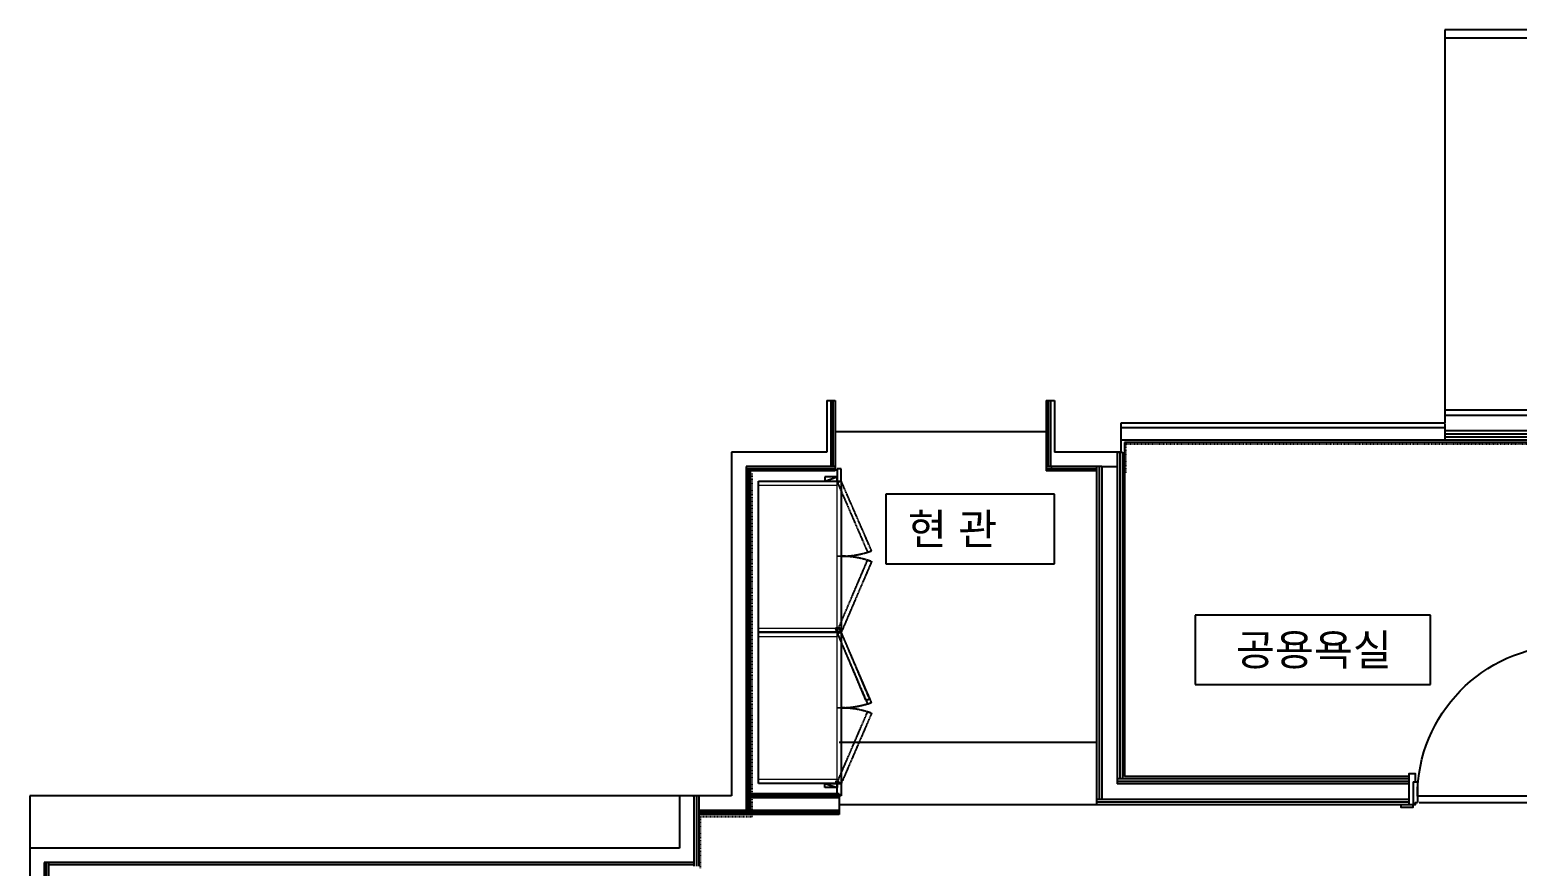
# Model space of a CAD drawing. Header units: millimetres. Extents: x 836 to 24182, y 1037 to 15910.
# Drawn here: x 836 to 11614, y 9835 to 15895 of the extents above; entities that cross this region are included whole.
import ezdxf
from ezdxf.enums import TextEntityAlignment as Align

# ---------------------------------------------------------------- set-up
doc = ezdxf.new("R2010")
doc.units = ezdxf.units.MM
for name, pattern in [('HID', [2.3, 1.5, -0.8]), ('HIDDEN', [10, 5, -5]), ('주동원본-1$0$CEN', [62, 60, -1, 0, -1]), ('주동원본-1$0$HID', [2.3, 1.5, -0.8]), ('주동원본-1$0$HIDDENX2', [0.75, 0.5, -0.25])]:
    doc.linetypes.add(name, pattern=pattern)
for name, color, linetype in [('A_TXT', 250, 'Continuous'), ('LEGN', 7, 'Continuous'), ('전용면적', 30, 'Continuous'), ('점검구', 6, 'HID'), ('주동원본-1$0$A_DOOR', 5, 'Continuous'), ('주동원본-1$0$A_DRY', 5, 'Continuous'), ('주동원본-1$0$A_FIN2', 8, 'Continuous'), ('주동원본-1$0$A_FUR', 15, 'Continuous'), ('주동원본-1$0$A_FUR-IN', 19, 'Continuous'), ('주동원본-1$0$A_HAT_P', 179, 'Continuous'), ('주동원본-1$0$A_INS', 8, 'Continuous'), ('주동원본-1$0$A_mc', 171, '주동원본-1$0$CEN'), ('주동원본-1$0$AS_CON', 10, 'Continuous')]:
    doc.layers.add(name, color=color, linetype=linetype)
doc.styles.add('돋음', font='')
doc.styles.get('돋음').set_extended_font_data('Dotum')

# ---------------------------------------------------------------- blocks, each defined once
blk = doc.blocks.new('문방')
at = {"layer": '주동원본-1$0$A_DOOR', "color": 8}
for p, q in [((930, 0), (10, 0)), ((30, 40), (940, 40))]:
    blk.add_line(p, q, dxfattribs=at)
at = {"layer": '주동원본-1$0$A_DOOR'}
blk.add_lwpolyline([(0, 40), (30, 40), (30, 980), (0, 980)], close=True, dxfattribs=at)
at = {"layer": '주동원본-1$0$A_DOOR', "color": 8}
blk.add_arc((-0.7, 39.7), 940.7, 0.01754, 88.4976, dxfattribs=at)

msp = doc.modelspace()

# ---------------------------------------------------------------- linework, layer by layer
for p, q in [((8565, 10731), (6701, 10731)), ((8565, 10281), (6701, 10281))]:
    msp.add_line(p, q)
at = {"layer": 'LEGN'}
for p, q in [((8261, 12531), (7038, 12531)), ((7038, 12531), (7038, 12025)), ((8261, 12531), (7038, 12531)), ((7038, 12531), (7038, 12025)), ((8261, 12025), (8261, 12531)), ((8261, 12025), (8261, 12531)), ((7038, 12025), (8261, 12025)), ((7038, 12025), (8261, 12025)), ((10985, 11655), (9280, 11655)), ((9280, 11655), (9280, 11151)), ((10985, 11655), (9280, 11655)), ((10985, 11151), (10985, 11655)), ((10985, 11151), (10985, 11655)), ((9280, 11151), (10985, 11151)), ((9280, 11151), (10985, 11151))]:
    msp.add_line(p, q, dxfattribs=at)
at = {"layer": '전용면적', "linetype": 'HIDDEN'}
for p, q in [((8779, 12685), (8779, 12895)), ((8779, 12895), (12304, 12895)), ((6071, 10195), (6071, 12685)), ((5696, 9820), (5696, 10195)), ((5696, 10195), (6071, 10195))]:
    msp.add_line(p, q, dxfattribs=at)
at = {"layer": '점검구'}
msp.add_line((11164, 12906), (11839, 12906), dxfattribs=at)
at = {"layer": '주동원본-1$0$A_DOOR', "linetype": 'Continuous'}
for p, q in [((10860, 10446), (10890, 10446)), ((10860, 10446), (10860, 10281)), ((10890, 10446), (10890, 10296)), ((10875, 10296), (10890, 10296))]:
    msp.add_line(p, q, dxfattribs=at)
for points in [[(10830, 10281), (10830, 10506), (10875, 10506), (10875, 10446)], [(10875, 10296), (10875, 10281), (10830, 10281)]]:
    msp.add_lwpolyline(points, dxfattribs=at)
msp.add_lwpolyline([(10860, 10281), (10770, 10281), (10770, 10263), (10860, 10263)], close=True, dxfattribs=at)
at = {"layer": '주동원본-1$0$A_DRY'}
for p, q in [((6641, 13210), (6641, 12730)), ((6671, 13210), (6671, 12700)), ((8201, 13210), (8201, 12700)), ((8231, 13210), (8231, 12730)), ((12105, 13139), (11089, 13139)), ((12143, 13101), (11089, 13101)), ((11089, 13041), (11089, 12921)), ((12143, 12989), (11089, 12989)), ((8715, 12835), (8715, 10431)), ((8715, 12835), (8753, 12835)), ((11089, 12921), (8741, 12921)), ((8753, 12835), (8753, 10469)), ((12105, 12921), (11089, 12921)), ((6026, 12730), (6026, 10240)), ((6671, 12730), (6026, 12730)), ((8603, 12730), (8201, 12730)), ((8565, 12730), (8565, 10281)), ((8603, 12730), (8603, 10319)), ((6671, 12700), (6026, 12700)), ((6056, 12700), (6056, 10240)), ((8565, 12700), (8201, 12700)), ((10830, 10469), (8715, 10469)), ((6701, 10360), (6056, 10360)), ((6701, 10360), (6701, 10210)), ((10830, 10431), (8715, 10431)), ((5648, 10345), (5648, 9835)), ((5685, 10345), (5685, 9835)), ((6701, 10240), (5685, 10240)), ((6701, 10345), (6056, 10345)), ((6701, 10330), (6056, 10330)), ((10830, 10319), (8565, 10319)), ((10770, 10281), (8565, 10281)), ((6701, 10210), (5685, 10210)), ((941, 9861), (941, 5717)), ((5648, 9861), (941, 9861)), ((971, 9861), (971, 5717))]:
    msp.add_line(p, q, dxfattribs=at)
at = {"layer": '주동원본-1$0$A_DRY', "color": 8}
for p, q in [((6656, 13210), (6656, 12730)), ((8216, 13210), (8216, 12730)), ((12105, 12966), (11089, 12966)), ((12105, 12944), (11089, 12944)), ((8734, 12835), (8734, 10469)), ((8584, 12730), (8584, 10319)), ((6671, 12715), (6026, 12715)), ((6041, 12700), (6041, 10240)), ((8565, 12715), (8201, 12715)), ((10830, 10450), (8715, 10450)), ((5666, 10345), (5666, 9835)), ((10830, 10300), (8565, 10300)), ((6701, 10225), (5685, 10225)), ((956, 9861), (956, 5717)), ((5648, 9846), (971, 9846))]:
    msp.add_line(p, q, dxfattribs=at)
at = {"layer": '주동원본-1$0$A_FIN2'}
for p, q in [((8768, 12906), (8768, 10484)), ((12090, 12906), (8768, 12906)), ((10830, 10484), (8768, 10484))]:
    msp.add_line(p, q, dxfattribs=at)
at = {"layer": '주동원본-1$0$A_FUR', "color": 8, "linetype": '주동원본-1$0$HID', "ltscale": 0.7}
for p, q in [((6701, 11567, 0), (6673, 11557, 0)), ((6673, 11557, 0), (6892, 11037, 0)), ((6921, 11047, 0), (6701, 11567, 0)), ((6892, 11037, 0), (6921, 11047, 0))]:
    msp.add_line(p, q, dxfattribs=at)
at = {"layer": '주동원본-1$0$A_FUR', "lineweight": 0}
for p, q in [((6701, 10450, 0), (6671, 10450, 0)), ((6671, 10450, 0), (6671, 10450, 0)), ((6671, 10450, 0), (6701, 10450, 0)), ((6701, 10450, 0), (6701, 10450, 0))]:
    msp.add_line(p, q, dxfattribs=at)
at = {"layer": '주동원본-1$0$A_FUR-IN'}
for p, q in [((6116, 12625), (6716, 12625)), ((6116, 11530), (6116, 12625)), ((6596, 12625), (6686, 12655)), ((6686, 12655), (6596, 12655)), ((6596, 12655), (6596, 12625)), ((6596, 12625), (6686, 12625)), ((6716, 12715), (6686, 12715)), ((6686, 12715), (6686, 12625)), ((6686, 12625), (6686, 12655)), ((6686, 12625), (6716, 12625)), ((6716, 12625), (6716, 12715)), ((6716, 12625), (6716, 11530)), ((6116, 11530), (6716, 11530)), ((6116, 10435), (6116, 11530)), ((6716, 11530), (6116, 11530)), ((6716, 11530), (6716, 10435)), ((6716, 10435), (6116, 10435)), ((6596, 10435), (6686, 10405)), ((6596, 10405), (6596, 10435)), ((6596, 10435), (6686, 10435)), ((6686, 10405), (6596, 10405)), ((6686, 10435), (6686, 10405)), ((6686, 10345), (6686, 10435)), ((6686, 10435), (6716, 10435)), ((6716, 10435), (6716, 10345)), ((6716, 10345), (6686, 10345))]:
    msp.add_line(p, q, dxfattribs=at)
at = {"layer": '주동원본-1$0$A_FUR-IN', "lineweight": 0}
for p, q in [((6686, 12081), (6686, 12625)), ((6686, 12625), (6716, 12625)), ((6716, 12625), (6686, 12625)), ((6686, 12625), (6686, 12625)), ((6686, 12625), (6716, 12625)), ((6716, 12625), (6716, 12081)), ((6716, 12625), (6716, 12625)), ((6116, 12595), (6686, 12595)), ((6716, 12081), (6686, 12081)), ((6686, 11530), (6686, 12081)), ((6686, 12081), (6716, 12081)), ((6716, 12081), (6716, 11530)), ((6116, 11560), (6686, 11560)), ((6116, 11500), (6686, 11500)), ((6686, 10982), (6686, 11530)), ((6686, 11530), (6716, 11530)), ((6716, 11530), (6686, 11530)), ((6716, 11530), (6716, 10982)), ((6716, 10982), (6686, 10982)), ((6686, 10435), (6686, 10982)), ((6686, 10982), (6716, 10982)), ((6716, 10982), (6716, 10435)), ((6116, 10465), (6686, 10465)), ((6716, 10435), (6686, 10435)), ((6686, 10435), (6686, 10435)), ((6686, 10435), (6716, 10435)), ((6716, 10435), (6686, 10435)), ((6716, 10435), (6716, 10435))]:
    msp.add_line(p, q, dxfattribs=at)
at = {"layer": '주동원본-1$0$A_FUR-IN', "color": 1, "linetype": '주동원본-1$0$HIDDENX2', "ltscale": 2}
for p, q in [((6716, 12625), (6688, 12615)), ((6688, 12615), (6907, 12110)), ((6936, 12120), (6716, 12625)), ((6907, 12110), (6936, 12120)), ((6688, 11540), (6907, 12053)), ((6936, 12043), (6716, 11530)), ((6907, 12053), (6936, 12043)), ((6716, 11530), (6688, 11540)), ((6716, 11530), (6688, 11520)), ((6688, 11520), (6907, 11011)), ((6936, 11021), (6716, 11530)), ((6907, 11011), (6936, 11021)), ((6688, 10445), (6907, 10954)), ((6936, 10944), (6716, 10435)), ((6907, 10954), (6936, 10944)), ((6716, 10435), (6688, 10445))]:
    msp.add_line(p, q, dxfattribs=at)
for centre, start, end in [((6716, 12722), 270, 290), ((6716, 11440), 70, 90), ((6716, 11624), 270, 290), ((6716, 10341), 70, 90)]:
    msp.add_arc(centre, 641, start, end, dxfattribs=at)
at = {"layer": '주동원본-1$0$A_HAT_P', "ltscale": 0.7}
msp.add_line((8201, 12981), (6671, 12981), dxfattribs=at)
at = {"layer": '주동원본-1$0$A_INS'}
msp.add_line((11089, 13011), (8741, 13011), dxfattribs=at)
at = {"layer": '주동원본-1$0$A_INS', "ltscale": 0.7}
for p, q in [((8603, 12730), (8715, 12730)), ((5543, 10341), (5543, 9966)), ((5543, 9966), (836, 9966))]:
    msp.add_line(p, q, dxfattribs=at)
for centre, radius, start, end in [((8749, 12939), 18, 245.3727, 269.9931), ((8243, 12751), 21, 237.6058, 269.9931), ((5627, 10337), 21, 0.0069, 20.9284)]:
    msp.add_arc(centre, radius, start, end, dxfattribs=at)
at = {"layer": '주동원본-1$0$A_mc'}
msp.add_line((16361, 15835), (11089, 15835), dxfattribs=at)
at = {"layer": '주동원본-1$0$AS_CON', "ltscale": 0.5}
for p, q in [((11089, 15895), (11089, 13045)), ((12300, 15895), (11089, 15895)), ((8741, 13045), (8741, 12835)), ((11089, 13045), (8741, 13045)), ((5921, 12835), (5921, 10345)), ((6611, 12835), (5921, 12835)), ((8741, 12835), (8261, 12835)), ((836, 10345), (836, 4255)), ((5921, 10345), (836, 10345))]:
    msp.add_line(p, q, dxfattribs=at)
at = {"layer": '주동원본-1$0$AS_CON'}
for p, q in [((6611, 13210), (6671, 13210)), ((6611, 13210), (6611, 12835)), ((8201, 13210), (8261, 13210)), ((8261, 13210), (8261, 12835))]:
    msp.add_line(p, q, dxfattribs=at)

# ---------------------------------------------------------------- block references
at = {"xscale": -1.161290322579482, "yscale": 1.161290322579482, "zscale": 1.161290322579482}
msp.add_blockref('문방', (11982, 10297), dxfattribs=at)

# ---------------------------------------------------------------- texts
at = {"layer": 'A_TXT', "linetype": 'Continuous', "style": '돋음'}
for s, p in [('현 관', (7199, 12278)), ('현 관', (7199, 12278)), ('공용욕실', (9576, 11403)), ('공용욕실', (9576, 11403))]:
    msp.add_text(s, height=225, dxfattribs=at).set_placement(p, align=Align.MIDDLE_LEFT)

doc.saveas('drawing.dxf')
